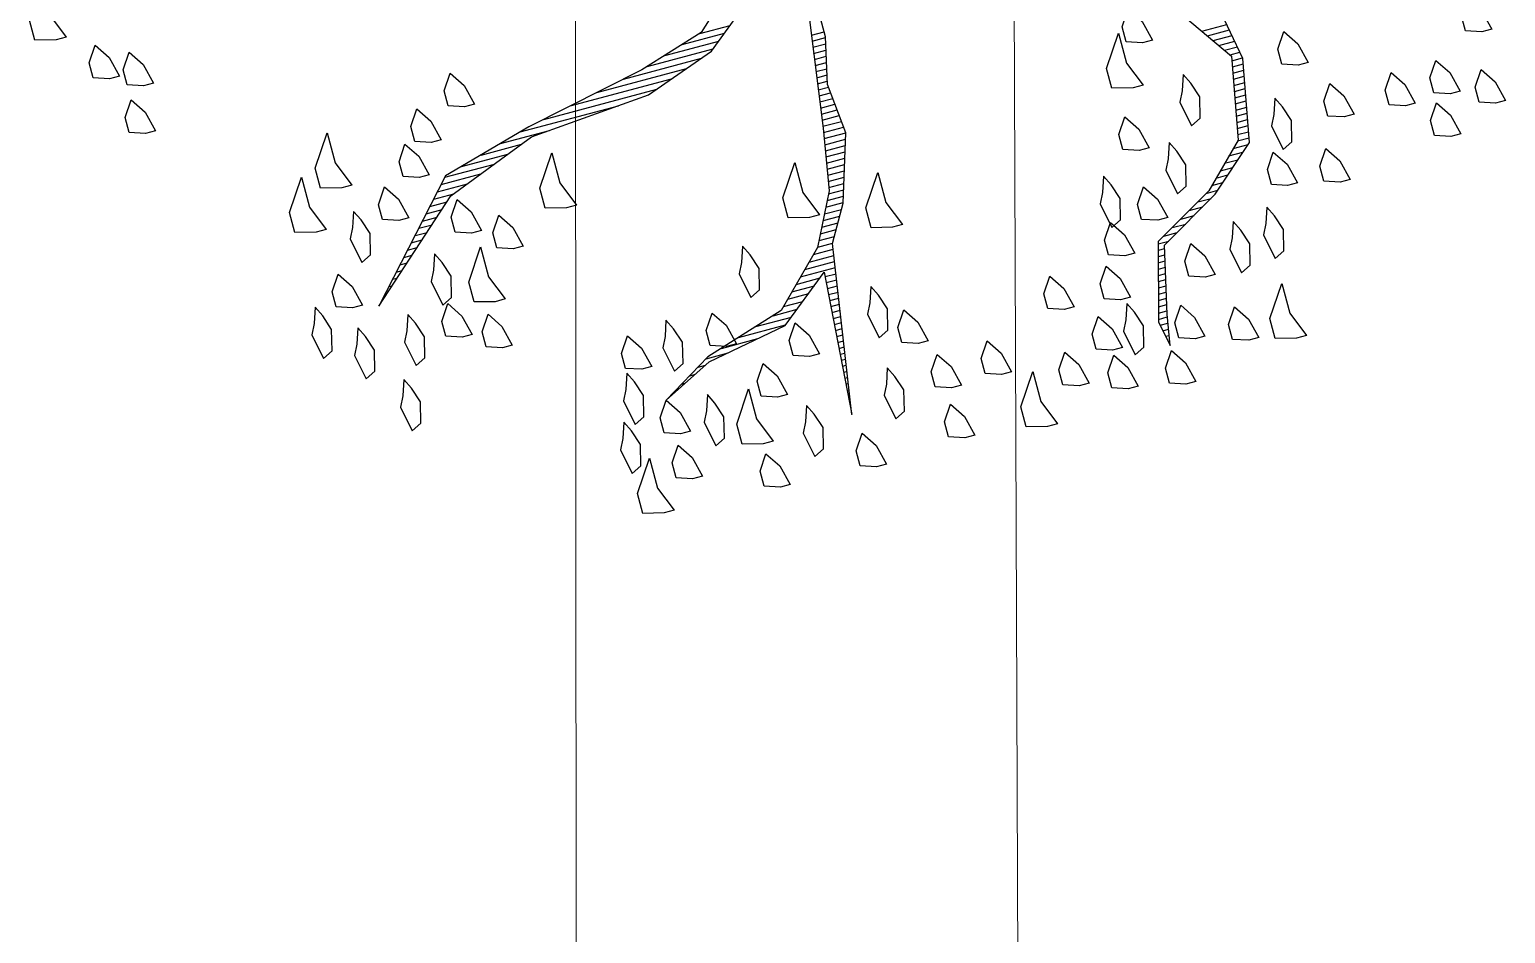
# Model space of a CAD drawing. Header units: millimetres. Extents: x 216896 to 446004, y 63591 to 243769.
# Drawn here: x 223646 to 228635, y 201116 to 204171 of the extents above; entities that cross this region are included whole.
import ezdxf

# ---------------------------------------------------------------- set-up
doc = ezdxf.new("R2010")
doc.units = ezdxf.units.MM
doc.layers.add('line pedestr', color=7, linetype='Continuous', lineweight=5, true_color=0x1c1c1c)
doc.layers.add('trees', color=7, linetype='Continuous', true_color=0x547000)

# ---------------------------------------------------------------- blocks, each defined once
blk = doc.blocks.new('*X39')
at = {"color": 0}
for p, q in [((17.3386, 15.92), (17.431, 15.92)), ((17.3711, 15.93), (17.4433, 15.93)), ((17.4036, 15.94), (17.4555, 15.94)), ((17.2629, 15.9), (17.3957, 15.9)), ((17.3061, 15.91), (17.4188, 15.91)), ((17.1189, 15.87), (17.3117, 15.87)), ((17.1669, 15.88), (17.3397, 15.88)), ((17.2149, 15.89), (17.3677, 15.89)), ((17.5778, 15.87), (17.5996, 15.87)), ((17.5791, 15.88), (17.6018, 15.88)), ((17.5805, 15.89), (17.6021, 15.89)), ((17.0401, 15.85), (17.1235, 15.85)), ((17.0761, 15.86), (17.2435, 15.86)), ((17.575, 15.85), (17.5951, 15.85)), ((17.5764, 15.86), (17.5974, 15.86)), ((16.9681, 15.83), (17.0472, 15.83)), ((17.0041, 15.84), (17.0729, 15.84)), ((17.5723, 15.83), (17.5907, 15.83)), ((17.5737, 15.84), (17.5929, 15.84)), ((16.919, 15.8), (16.9701, 15.8)), ((16.9281, 15.81), (16.9958, 15.81)), ((16.9371, 15.82), (17.0215, 15.82)), ((17.5682, 15.8), (17.5856, 15.8)), ((17.5696, 15.81), (17.5863, 15.81)), ((17.5709, 15.82), (17.5885, 15.82)), ((16.9009, 15.78), (16.9301, 15.78)), ((16.91, 15.79), (16.9444, 15.79)), ((17.5655, 15.78), (17.5876, 15.78)), ((17.5669, 15.79), (17.5866, 15.79)), ((16.8738, 15.75), (16.8965, 15.75)), ((16.8829, 15.76), (16.9077, 15.76)), ((16.8919, 15.77), (16.9189, 15.77)), ((17.5614, 15.75), (17.5906, 15.75)), ((17.5628, 15.76), (17.5896, 15.76)), ((17.5641, 15.77), (17.5886, 15.77)), ((16.8557, 15.73), (16.8742, 15.73)), ((16.8648, 15.74), (16.8853, 15.74)), ((17.5585, 15.73), (17.5926, 15.73)), ((17.56, 15.74), (17.5916, 15.74)), ((18.203, 15.73), (18.2458, 15.73)), ((16.8286, 15.7), (16.8406, 15.7)), ((16.8376, 15.71), (16.8518, 15.71)), ((16.8467, 15.72), (16.863, 15.72)), ((17.5535, 15.7), (17.5875, 15.7)), ((17.5551, 15.71), (17.5906, 15.71)), ((17.5568, 15.72), (17.5936, 15.72)), ((18.21, 15.72), (18.2476, 15.72)), ((18.217, 15.71), (18.2494, 15.71)), ((18.224, 15.7), (18.2512, 15.7)), ((16.8105, 15.68), (16.8183, 15.68)), ((16.8195, 15.69), (16.8295, 15.69)), ((17.5501, 15.68), (17.5814, 15.68)), ((17.5518, 15.69), (17.5844, 15.69)), ((18.231, 15.69), (18.2531, 15.69)), ((18.238, 15.68), (18.2549, 15.68)), ((16.7924, 15.66), (16.7959, 15.66)), ((16.8014, 15.67), (16.8071, 15.67)), ((17.5468, 15.66), (17.5752, 15.66)), ((17.5485, 15.67), (17.5783, 15.67)), ((18.2367, 15.66), (18.2553, 15.66)), ((18.2385, 15.67), (18.2567, 15.67)), ((16.7833, 15.65), (16.7848, 15.65)), ((17.5402, 15.63), (17.566, 15.63)), ((17.5435, 15.64), (17.5691, 15.64)), ((17.5451, 15.65), (17.5721, 15.65)), ((18.231, 15.63), (18.2497, 15.63)), ((18.2329, 15.64), (18.2515, 15.64)), ((18.2348, 15.65), (18.2534, 15.65)), ((17.5302, 15.61), (17.5598, 15.61)), ((17.5352, 15.62), (17.5629, 15.62)), ((18.2273, 15.61), (18.2459, 15.61)), ((18.2292, 15.62), (18.2478, 15.62)), ((17.5152, 15.58), (17.5429, 15.58)), ((17.5202, 15.59), (17.5486, 15.59)), ((17.5252, 15.6), (17.5543, 15.6)), ((18.2217, 15.58), (18.2403, 15.58)), ((18.2235, 15.59), (18.2422, 15.59)), ((18.2254, 15.6), (18.244, 15.6)), ((17.5052, 15.56), (17.5315, 15.56)), ((17.5102, 15.57), (17.5372, 15.57)), ((18.2179, 15.56), (18.2365, 15.56)), ((18.2198, 15.57), (18.2384, 15.57)), ((17.4803, 15.53), (17.5226, 15.53)), ((17.4903, 15.54), (17.5241, 15.54)), ((17.5002, 15.55), (17.5257, 15.55)), ((18.2032, 15.53), (18.2284, 15.53)), ((18.2132, 15.54), (18.2328, 15.54)), ((18.216, 15.55), (18.2347, 15.55)), ((17.4603, 15.51), (17.5196, 15.51)), ((17.4703, 15.52), (17.5211, 15.52)), ((18.1832, 15.51), (18.2059, 15.51)), ((18.1932, 15.52), (18.2171, 15.52)), ((17.4403, 15.49), (17.4786, 15.49)), ((17.4503, 15.5), (17.4911, 15.5)), ((17.4988, 15.49), (17.5165, 15.49)), ((17.4996, 15.5), (17.5181, 15.5)), ((18.1632, 15.49), (18.1834, 15.49)), ((18.1732, 15.5), (18.1946, 15.5)), ((17.4, 15.46), (17.4411, 15.46)), ((17.4203, 15.47), (17.4536, 15.47)), ((17.4303, 15.48), (17.4661, 15.48)), ((17.4967, 15.46), (17.512, 15.46)), ((17.4974, 15.47), (17.5135, 15.47)), ((17.4981, 15.48), (17.515, 15.48)), ((18.1238, 15.46), (18.1468, 15.46)), ((18.1409, 15.47), (18.1609, 15.47)), ((18.1532, 15.48), (18.1721, 15.48)), ((17.336, 15.44), (17.4161, 15.44)), ((17.368, 15.45), (17.4286, 15.45)), ((17.4953, 15.44), (17.509, 15.44)), ((17.496, 15.45), (17.5105, 15.45)), ((18.0895, 15.44), (18.1126, 15.44)), ((18.1066, 15.45), (18.1297, 15.45)), ((17.2587, 15.41), (17.2717, 15.41)), ((17.2754, 15.42), (17.3128, 15.42)), ((17.304, 15.43), (17.3661, 15.43)), ((17.4931, 15.41), (17.5044, 15.41)), ((17.4938, 15.42), (17.5059, 15.42)), ((17.4946, 15.43), (17.5074, 15.43)), ((18.0433, 15.41), (18.0611, 15.41)), ((18.0552, 15.42), (18.0783, 15.42)), ((18.0723, 15.43), (18.0954, 15.43)), ((17.2254, 15.39), (17.2317, 15.39)), ((17.242, 15.4), (17.2517, 15.4)), ((17.4917, 15.39), (17.5014, 15.39)), ((17.4924, 15.4), (17.5029, 15.4)), ((18.038, 15.39), (18.0493, 15.39)), ((18.0407, 15.4), (18.0516, 15.4)), ((17.2087, 15.38), (17.2117, 15.38)), ((17.4896, 15.36), (17.4968, 15.36)), ((17.4903, 15.37), (17.4984, 15.37)), ((17.491, 15.38), (17.4999, 15.38)), ((18.03, 15.36), (18.0424, 15.36)), ((18.0327, 15.37), (18.0447, 15.37)), ((18.0353, 15.38), (18.047, 15.38)), ((17.4881, 15.34), (17.4938, 15.34)), ((17.4888, 15.35), (17.4953, 15.35)), ((18.0247, 15.34), (18.0378, 15.34)), ((18.0273, 15.35), (18.0401, 15.35)), ((17.486, 15.31), (17.4893, 15.31)), ((17.4867, 15.32), (17.4908, 15.32)), ((17.4874, 15.33), (17.4923, 15.33)), ((18.0167, 15.31), (18.0309, 15.31)), ((18.0193, 15.32), (18.0332, 15.32)), ((18.022, 15.33), (18.0355, 15.33)), ((17.4846, 15.29), (17.4862, 15.29)), ((17.4853, 15.3), (17.4877, 15.3)), ((18.0113, 15.29), (18.0265, 15.29)), ((18.014, 15.3), (18.0286, 15.3)), ((17.4831, 15.27), (17.4832, 15.27)), ((17.4838, 15.28), (17.4847, 15.28)), ((18.0115, 15.28), (18.0249, 15.28)), ((18.0135, 15.27), (18.0232, 15.27)), ((18.0155, 15.26), (18.0215, 15.26)), ((18.0175, 15.25), (18.0199, 15.25))]:
    blk.add_line(p, q, dxfattribs=at)
blk = doc.blocks.new('ar')
at = {"color": 0}
for points in [[(-0.1889, -0.49), (-0.3165, -0.6091), (-0.427, -0.6431), (-0.6311, -0.6856), (-0.7842, -0.7281), (-0.9458, -0.9067), (-0.7842, -0.7622), (-0.6311, -0.7026), (-0.427, -0.6856), (-0.308, -0.6431), (-0.2145, -0.5666)], [(-0.1379, -0.6261), (-0.1634, -0.8132), (-0.1804, -0.9152), (-0.223, -1.0003), (-0.308, -1.0853), (-0.4441, -1.1278), (-0.5291, -1.1789), (-0.4441, -1.1363), (-0.308, -1.1108), (-0.223, -1.0428), (-0.24, -1.2809), (-0.1974, -1.0003), (-0.1634, -0.9407), (-0.1294, -0.8302), (-0.1379, -0.7452), (-0.1209, -0.6686), (-0.1209, -0.5836)], [(0.4574, -0.7877), (0.5169, -0.8727), (0.4914, -1.0088), (0.4233, -1.0768), (0.3213, -1.1363), (0.2873, -1.2639), (0.2958, -1.3064), (0.3043, -1.2554), (0.3298, -1.1448), (0.4318, -1.0853), (0.5084, -1.0173), (0.5339, -0.8812), (0.5169, -0.7877)]]:
    blk.add_lwpolyline(points, dxfattribs=at)
for points in [[(-1.3455, -0.3455), (-1.3795, -0.337), (-1.3795, -0.3029), (-1.3455, -0.2519), (-1.3455, -0.3029), (-1.3285, -0.3455)], [(-1.2774, -0.4305), (-1.303, -0.422), (-1.303, -0.3965), (-1.2859, -0.371), (-1.2689, -0.3965), (-1.2604, -0.4305)], [(-1.2264, -0.456), (-1.2519, -0.4475), (-1.2519, -0.422), (-1.2349, -0.3965), (-1.2179, -0.422), (-1.2094, -0.456)], [(-1.2434, -0.5326), (-1.2689, -0.524), (-1.2689, -0.4985), (-1.2519, -0.473), (-1.2349, -0.4985), (-1.2264, -0.5326)], [(-0.7247, -0.6261), (-0.7502, -0.6176), (-0.7502, -0.5921), (-0.7332, -0.5666), (-0.7162, -0.5921), (-0.7077, -0.6261)], [(-0.9543, -0.7026), (-0.9883, -0.6941), (-0.9883, -0.6601), (-0.9543, -0.6091), (-0.9543, -0.6601), (-0.9373, -0.7026)], [(-0.7927, -0.6686), (-0.8182, -0.6601), (-0.8182, -0.6346), (-0.8012, -0.6091), (-0.7842, -0.6346), (-0.7757, -0.6686)], [(-1.0138, -0.7622), (-1.0478, -0.7537), (-1.0478, -0.7196), (-1.0138, -0.6686), (-1.0138, -0.7196), (-0.9968, -0.7622)], [(-0.8267, -0.7196), (-0.8522, -0.7111), (-0.8522, -0.6856), (-0.8352, -0.6601), (-0.8182, -0.6856), (-0.8097, -0.7196)], [(-0.8778, -0.7792), (-0.9033, -0.7707), (-0.9033, -0.7452), (-0.8863, -0.7196), (-0.8693, -0.7452), (-0.8607, -0.7792)], [(-0.9543, -0.7707), (-0.9628, -0.7877), (-0.9543, -0.8302), (-0.9373, -0.8217), (-0.9288, -0.7877), (-0.9373, -0.7622), (-0.9458, -0.7452)], [(-0.6056, -0.8302), (-0.6396, -0.8217), (-0.6396, -0.7877), (-0.6056, -0.7366), (-0.6056, -0.7877), (-0.5886, -0.8302)], [(-0.7672, -0.8302), (-0.7927, -0.8217), (-0.7927, -0.7962), (-0.7757, -0.7707), (-0.7587, -0.7962), (-0.7502, -0.8302)], [(0.3808, -0.8132), (0.3553, -0.8047), (0.3553, -0.7792), (0.3723, -0.7537), (0.3893, -0.7792), (0.3978, -0.8132)], [(0.3468, -0.8812), (0.3128, -0.8727), (0.3128, -0.8387), (0.3468, -0.7877), (0.3468, -0.8387), (0.3638, -0.8812)], [(-0.7077, -0.8727), (-0.7332, -0.8642), (-0.7332, -0.8387), (-0.7162, -0.8132), (-0.6992, -0.8387), (-0.6907, -0.8727)], [(-0.9883, -0.8982), (-1.0138, -0.8897), (-1.0138, -0.8642), (-0.9968, -0.8387), (-0.9798, -0.8642), (-0.9713, -0.8982)], [(-0.8437, -0.8727), (-0.8522, -0.8897), (-0.8437, -0.9322), (-0.8267, -0.9237), (-0.8182, -0.8897), (-0.8267, -0.8642), (-0.8352, -0.8472)], [(-0.7587, -0.9493), (-0.7927, -0.9407), (-0.7927, -0.9067), (-0.7587, -0.8557), (-0.7587, -0.9067), (-0.7417, -0.9493)], [(-0.223, -0.9493), (-0.257, -0.9407), (-0.257, -0.9067), (-0.223, -0.8557), (-0.223, -0.9067), (-0.2059, -0.9493)], [(0.6189, -0.9152), (0.5934, -0.9067), (0.5934, -0.8812), (0.6104, -0.8557), (0.6274, -0.8812), (0.6359, -0.9152)], [(-1.0563, -0.9067), (-1.0648, -0.9237), (-1.0563, -0.9663), (-1.0393, -0.9578), (-1.0308, -0.9237), (-1.0393, -0.8982), (-1.0478, -0.8812)], [(0.4233, -0.9067), (0.4148, -0.9237), (0.4233, -0.9663), (0.4404, -0.9578), (0.4489, -0.9237), (0.4404, -0.8982), (0.4318, -0.8812)], [(0.9251, -0.9407), (0.8996, -0.9322), (0.8996, -0.9067), (0.9166, -0.8812), (0.9336, -0.9067), (0.9421, -0.9407)], [(-0.0954, -1.0003), (-0.1294, -0.9918), (-0.1294, -0.9578), (-0.0954, -0.9067), (-0.0954, -0.9578), (-0.0784, -1.0003)], [(-0.9968, -0.9578), (-1.0053, -0.9748), (-0.9968, -1.0173), (-0.9798, -1.0088), (-0.9713, -0.9748), (-0.9798, -0.9493), (-0.9883, -0.9322)], [(-0.9118, -0.9578), (-0.9203, -0.9748), (-0.9118, -1.0173), (-0.8948, -1.0088), (-0.8863, -0.9748), (-0.8948, -0.9493), (-0.9033, -0.9322)], [(-0.8267, -0.9918), (-0.8522, -0.9833), (-0.8522, -0.9578), (-0.8352, -0.9322), (-0.8182, -0.9578), (-0.8097, -0.9918)], [(0.3298, -0.9833), (0.3043, -0.9748), (0.3043, -0.9493), (0.3213, -0.9237), (0.3383, -0.9493), (0.3468, -0.9833)], [(-0.7672, -1.0258), (-0.7927, -1.0173), (-0.7927, -0.9918), (-0.7757, -0.9663), (-0.7587, -0.9918), (-0.7502, -1.0258)], [(-0.3505, -0.9918), (-0.359, -1.0088), (-0.3505, -1.0513), (-0.3335, -1.0428), (-0.325, -1.0088), (-0.3335, -0.9833), (-0.342, -0.9663)], [(0.5594, -0.9833), (0.5509, -1.0003), (0.5594, -1.0428), (0.5764, -1.0343), (0.5849, -1.0003), (0.5764, -0.9748), (0.5679, -0.9578)], [(0.67, -1.0173), (0.6444, -1.0088), (0.6444, -0.9833), (0.6615, -0.9578), (0.6785, -0.9833), (0.687, -1.0173)], [(0.772, -1.0258), (0.7465, -1.0173), (0.7465, -0.9918), (0.7635, -0.9663), (0.7805, -0.9918), (0.789, -1.0258)], [(0.8485, -1.0258), (0.823, -1.0173), (0.823, -0.9918), (0.84, -0.9663), (0.857, -0.9918), (0.8655, -1.0258)], [(0.3723, -1.0088), (0.3638, -1.0258), (0.3723, -1.0683), (0.3893, -1.0598), (0.3978, -1.0258), (0.3893, -1.0003), (0.3808, -0.9833)], [(0.2533, -1.0343), (0.2448, -1.0513), (0.2533, -1.0938), (0.2703, -1.0853), (0.2788, -1.0513), (0.2703, -1.0258), (0.2618, -1.0088)], [(0.9166, -1.0598), (0.8911, -1.0513), (0.8911, -1.0258), (0.9081, -1.0003), (0.9251, -1.0258), (0.9336, -1.0598)], [(-0.9458, -1.0598), (-0.9543, -1.0768), (-0.9458, -1.1193), (-0.9288, -1.1108), (-0.9203, -1.0768), (-0.9288, -1.0513), (-0.9373, -1.0343)], [(0.3298, -1.1023), (0.3043, -1.0938), (0.3043, -1.0683), (0.3213, -1.0428), (0.3383, -1.0683), (0.3468, -1.1023)], [(0.5509, -1.1023), (0.5254, -1.0938), (0.5254, -1.0683), (0.5424, -1.0428), (0.5594, -1.0683), (0.5679, -1.1023)], [(0.8315, -1.0938), (0.806, -1.0853), (0.806, -1.0598), (0.823, -1.0343), (0.84, -1.0598), (0.8485, -1.0938)], [(-0.5546, -1.1193), (-0.5801, -1.1108), (-0.5801, -1.0853), (-0.5631, -1.0598), (-0.5461, -1.0853), (-0.5376, -1.1193)], [(-0.5036, -1.0768), (-0.5121, -1.0938), (-0.5036, -1.1363), (-0.4866, -1.1278), (-0.4781, -1.0938), (-0.4866, -1.0683), (-0.4951, -1.0513)], [(-0.41, -1.1193), (-0.4356, -1.1108), (-0.4356, -1.0853), (-0.4185, -1.0598), (-0.4015, -1.0853), (-0.393, -1.1193)], [(0.6359, -1.1193), (0.6104, -1.1108), (0.6104, -1.0853), (0.6274, -1.0598), (0.6444, -1.0853), (0.6529, -1.1193)], [(-0.1634, -1.1108), (-0.1719, -1.1278), (-0.1634, -1.1704), (-0.1464, -1.1619), (-0.1379, -1.1278), (-0.1464, -1.1023), (-0.1549, -1.0853)], [(0.2618, -1.1448), (0.2363, -1.1363), (0.2363, -1.1108), (0.2533, -1.0853), (0.2703, -1.1108), (0.2788, -1.1448)], [(-0.2825, -1.1704), (-0.308, -1.1619), (-0.308, -1.1363), (-0.291, -1.1108), (-0.274, -1.1363), (-0.2655, -1.1704)], [(-0.5886, -1.1448), (-0.5971, -1.1619), (-0.5886, -1.2044), (-0.5716, -1.1959), (-0.5631, -1.1619), (-0.5716, -1.1363), (-0.5801, -1.1193)], [(-0.1039, -1.1959), (-0.1294, -1.1874), (-0.1294, -1.1619), (-0.1124, -1.1363), (-0.0954, -1.1619), (-0.0869, -1.1959)], [(0.4404, -1.1619), (0.4318, -1.1789), (0.4404, -1.2214), (0.4574, -1.2129), (0.4659, -1.1789), (0.4574, -1.1533), (0.4489, -1.1363)], [(0.4999, -1.1533), (0.4914, -1.1704), (0.4999, -1.2129), (0.5169, -1.2044), (0.5254, -1.1704), (0.5169, -1.1448), (0.5084, -1.1278)], [(-0.3505, -1.2214), (-0.376, -1.2129), (-0.376, -1.1874), (-0.359, -1.1619), (-0.342, -1.1874), (-0.3335, -1.2214)], [(0.1427, -1.2044), (0.1172, -1.1959), (0.1172, -1.1704), (0.1342, -1.1448), (0.1512, -1.1704), (0.1597, -1.2044)], [(0.2363, -1.2129), (0.2107, -1.2044), (0.2107, -1.1789), (0.2278, -1.1533), (0.2448, -1.1789), (0.2533, -1.2129)], [(0.3808, -1.2129), (0.3553, -1.2044), (0.3553, -1.1789), (0.3723, -1.1533), (0.3893, -1.1789), (0.3978, -1.2129)], [(-0.5206, -1.2384), (-0.5461, -1.2299), (-0.5461, -1.2044), (-0.5291, -1.1789), (-0.5121, -1.2044), (-0.5036, -1.2384)], [(-0.4696, -1.2129), (-0.4781, -1.2299), (-0.4696, -1.2724), (-0.4526, -1.2639), (-0.4441, -1.2299), (-0.4526, -1.2044), (-0.4611, -1.1874)], [(-0.6141, -1.2214), (-0.6226, -1.2384), (-0.6141, -1.2809), (-0.5971, -1.2724), (-0.5886, -1.2384), (-0.5971, -1.2129), (-0.6056, -1.1959)], [(-0.393, -1.2894), (-0.427, -1.2809), (-0.427, -1.2469), (-0.393, -1.1959), (-0.393, -1.2469), (-0.376, -1.2894)], [(-0.1719, -1.2469), (-0.1804, -1.2639), (-0.1719, -1.3064), (-0.1549, -1.2979), (-0.1464, -1.2639), (-0.1549, -1.2384), (-0.1634, -1.2214)], [(-0.0699, -1.2809), (-0.0954, -1.2724), (-0.0954, -1.2469), (-0.0784, -1.2214), (-0.0614, -1.2469), (-0.0529, -1.2809)], [(0.0152, -1.2809), (-0.0104, -1.2724), (-0.0104, -1.2469), (0.0067, -1.2214), (0.0237, -1.2469), (0.0322, -1.2809)], [(0.2022, -1.2894), (0.1767, -1.2809), (0.1767, -1.2554), (0.1937, -1.2299), (0.2107, -1.2554), (0.2192, -1.2894)], [(0.2363, -1.2469), (0.2278, -1.2639), (0.2363, -1.3064), (0.2533, -1.2979), (0.2618, -1.2639), (0.2533, -1.2384), (0.2448, -1.2214)], [(-0.5206, -1.3149), (-0.5461, -1.3064), (-0.5461, -1.2809), (-0.5291, -1.2554), (-0.5121, -1.2809), (-0.5036, -1.3149)], [(-0.3165, -1.2724), (-0.325, -1.2894), (-0.3165, -1.3319), (-0.2995, -1.3234), (-0.291, -1.2894), (-0.2995, -1.2639), (-0.308, -1.2469)], [(0.3383, -1.3064), (0.3128, -1.2979), (0.3128, -1.2724), (0.3298, -1.2469), (0.3468, -1.2724), (0.3553, -1.3064)], [(0.4999, -1.3489), (0.4659, -1.3404), (0.4659, -1.3064), (0.4999, -1.2554), (0.4999, -1.3064), (0.5169, -1.3489)], [(-0.5801, -1.3574), (-0.6141, -1.3489), (-0.6141, -1.3149), (-0.5801, -1.2639), (-0.5801, -1.3149), (-0.5631, -1.3574)], [(0.1342, -1.3319), (0.1087, -1.3234), (0.1087, -1.2979), (0.1257, -1.2724), (0.1427, -1.2979), (0.1512, -1.3319)], [(0.4233, -1.3319), (0.3978, -1.3234), (0.3978, -1.2979), (0.4148, -1.2724), (0.4318, -1.2979), (0.4404, -1.3319)], [(-0.3845, -1.366), (-0.41, -1.3574), (-0.41, -1.3319), (-0.393, -1.3064), (-0.376, -1.3319), (-0.3675, -1.366)], [(-0.0699, -1.366), (-0.0954, -1.3574), (-0.0954, -1.3319), (-0.0784, -1.3064), (-0.0614, -1.3319), (-0.0529, -1.366)], [(0.0662, -1.383), (0.0322, -1.3745), (0.0322, -1.3404), (0.0662, -1.2894), (0.0662, -1.3404), (0.0832, -1.383)], [(0.2107, -1.3574), (0.1852, -1.3489), (0.1852, -1.3234), (0.2022, -1.2979), (0.2192, -1.3234), (0.2278, -1.3574)], [(-0.223, -1.3745), (-0.2485, -1.366), (-0.2485, -1.3404), (-0.2315, -1.3149), (-0.2145, -1.3404), (-0.2059, -1.3745)], [(0.3043, -1.3745), (0.2788, -1.366), (0.2788, -1.3404), (0.2958, -1.3149), (0.3128, -1.3404), (0.3213, -1.3745)]]:
    blk.add_lwpolyline(points, close=True, dxfattribs=at)
blk.add_blockref('*X39', (-17.723, -16.55), dxfattribs=at)

msp = doc.modelspace()

# ---------------------------------------------------------------- linework, layer by layer
at = {"layer": 'line pedestr'}
for p, q in [((225488.8, 208650), (225506.7, 182643.1)), ((227053.1, 182629.1), (226958.3, 208650.2))]:
    msp.add_line(p, q, dxfattribs=at)

# ---------------------------------------------------------------- block references
at = {"layer": 'trees', "xscale": 2052.686633134736, "yscale": 2052.686633134736, "zscale": 2052.686633134736, "rotation": 14.99999999998746}
msp.add_blockref('ar', (226220.6, 205536.3), dxfattribs=at)

doc.saveas('drawing.dxf')
